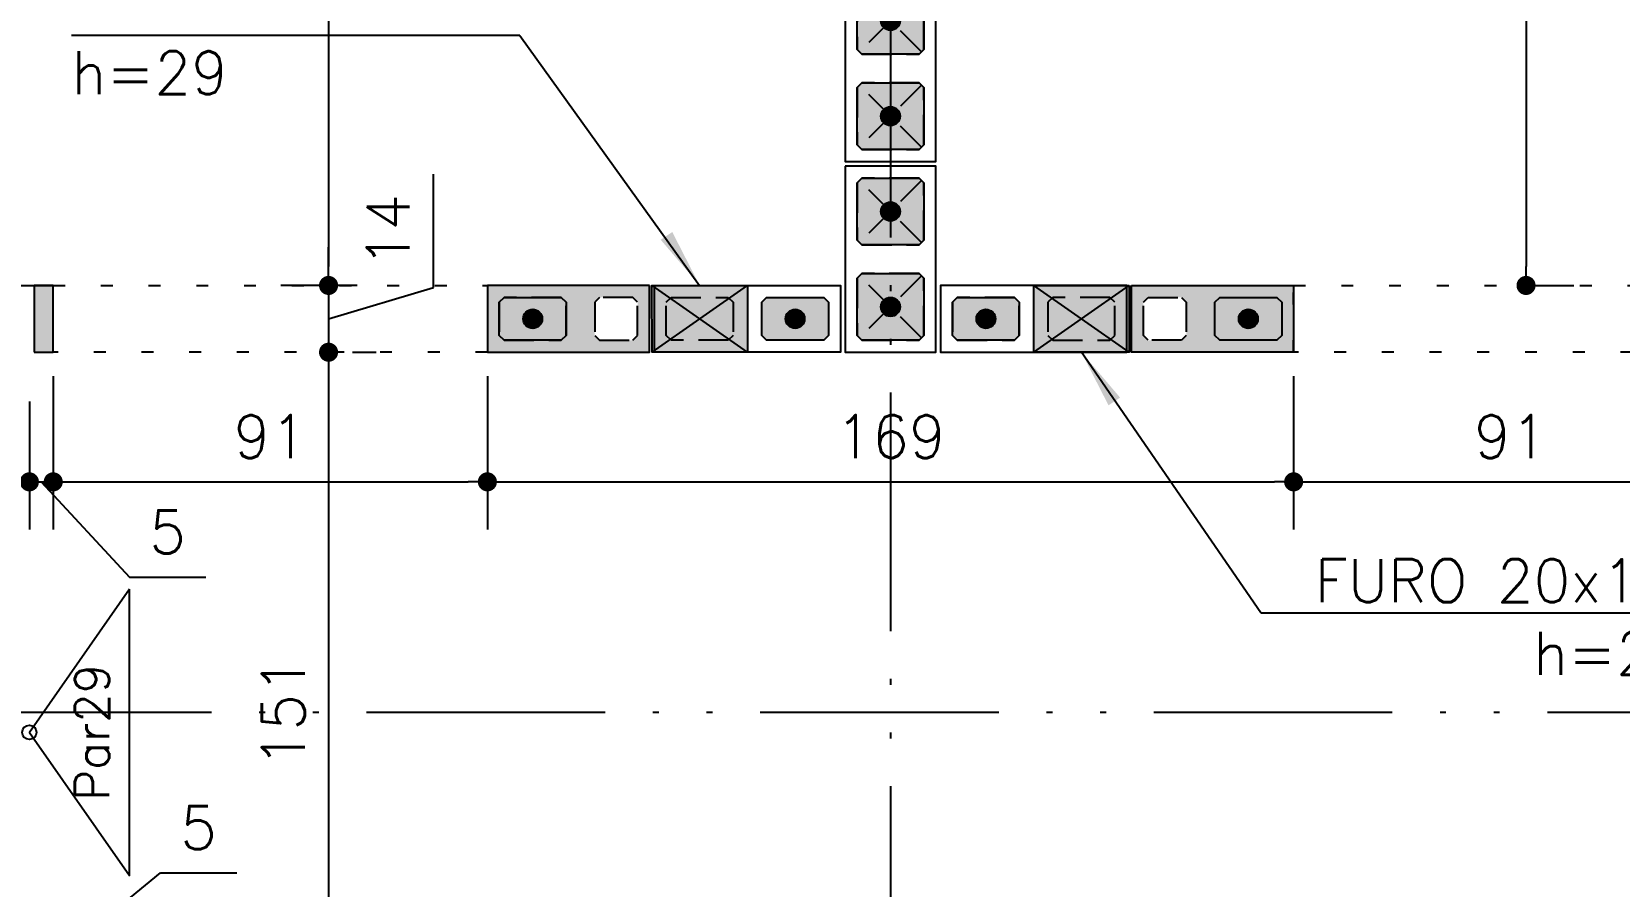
# Model space of a CAD drawing. Extents: x -14651 to 3496, y -4567 to 1191.
# Drawn here: x 684 to 1016.8, y 374.4 to 553.6 of the extents above; entities that cross this region are included whole.
import ezdxf
from ezdxf.enums import TextEntityAlignment as Align

# ---------------------------------------------------------------- set-up
doc = ezdxf.new("R2010")
doc.units = 0
doc.header["$LTSCALE"] = 25
for name, pattern in [('DASHED2', [0.375, 0.25, -0.125]), ('ESTILO_TQS_0002', [0.4, 0.1, -0.3]), ('ESTILO_TQS_0004', [3.3, 2, -0.4, 0.05, -0.4, 0.05, -0.4])]:
    doc.linetypes.add(name, pattern=pattern)
for name, color, linetype in [('203', 1, 'DASHED2'), ('213', 252, 'Continuous'), ('241', 2, 'Continuous'), ('247', 50, 'Continuous'), ('248', 100, 'Continuous'), ('253', 251, 'Continuous'), ('ALVENARIA NÃO ESTRUTURAL', 242, 'Continuous'), ('Arranque', 14, 'Continuous'), ('COTA', 1, 'Continuous'), ('EIXOS', 1, 'ESTILO_TQS_0004'), ('FERRO', 5, 'Continuous'), ('H2', 252, 'Continuous'), ('Linha_fina', 1, 'Continuous'), ('Pena_2', 2, 'Continuous'), ('PORTA', 3, 'ESTILO_TQS_0002'), ('T1', 2, 'Continuous'), ('VIGA', 3, 'Continuous')]:
    doc.layers.add(name, color=color, linetype=linetype)
doc.styles.add('COTA', font='romans.shx')
doc.styles.add('Texto1', font='romans.shx', dxfattribs={"height": 9})
doc.dimstyles.new('forma', dxfattribs={"dimscale": 5, "dimtxt": 1.8, "dimasz": 0.8, "dimexe": 2, "dimexo": 1, "dimgap": 1, "dimtad": 1, "dimdec": 1, "dimzin": 9, "dimtxsty": 'COTA', "dimblk1": 'DOT', "dimblk2": 'DOT', "dimsah": 1, "dimcen": 0, "dimdle": 1, "dimclrd": 256, "dimclre": 256, "dimclrt": 2, "dimadec": 0, "dimazin": 0, "dimtfac": 1, "dimtdec": 0, "dimtmove": 0, "dimatfit": 3, "dimfxl": 1, "dimtolj": 1, "dimtzin": 0, "dimarcsym": 0})

# ---------------------------------------------------------------- blocks, each defined once
blk = doc.blocks.new('P4020')
blk.add_lwpolyline([(-19.5, -9.5), (19.5, -9.5), (19.5, 9.5), (-19.5, 9.5), (-19.5, -9.5)])
at = {"color": 1, "linetype": 'DASHED2'}
for points in [[(-17, -6), (-16, -7), (-4, -7), (-3, -6), (-3, 6), (-4, 7), (-16, 7), (-17, 6), (-17, -6)], [(3, -6), (4, -7), (16, -7), (17, -6), (17, 6), (16, 7), (4, 7), (3, 6), (3, -6)]]:
    blk.add_lwpolyline(points, dxfattribs=at)
at = {"layer": '203', "color": 253}
for p, q in [((-16.5, 6.5), (-3.5, -6.5)), ((-3.5, 6.5), (-16.5, -6.5)), ((16.5, 6.5), (3.5, -6.5)), ((3.5, 6.5), (16.5, -6.5))]:
    blk.add_line(p, q, dxfattribs=at)
blk = doc.blocks.new('P0515')
at = {"layer": '253'}
blk.add_hatch(color=210, dxfattribs=at).paths.add_polyline_path([(-2, -7), (2, -7), (2, 7), (-2, 7)])
blk.add_lwpolyline([(-2, -7), (2, -7), (2, 7), (-2, 7), (-2, -7)])
blk = doc.blocks.new('P3515')
at = {"layer": '248'}
h = blk.add_hatch(color=100, dxfattribs=at)
h.paths.add_polyline_path([(17, 7), (-17, 7), (-17, -7), (17, -7)])
h.paths.add_polyline_path([(-5.5, -3.5), (-6.5, -4.5), (-13.5, -4.5), (-14.5, -3.5), (-14.5, 3.5), (-13.5, 4.5), (-6.5, 4.5), (-5.5, 3.5)], flags=16)
h.paths.add_polyline_path([(0.5, 3.5), (1.5, 4.5), (13.5, 4.5), (14.5, 3.5), (14.5, -3.5), (13.5, -4.5), (1.5, -4.5), (0.5, -3.5)], flags=16)
blk.add_lwpolyline([(-17, -7), (17, -7), (17, 7), (-17, 7), (-17, -7)])
at = {"color": 1, "linetype": 'DASHED2'}
for points in [[(-14.5, -3.5), (-13.5, -4.5), (-6.5, -4.5), (-5.5, -3.5), (-5.5, 3.5), (-6.5, 4.5), (-13.5, 4.5), (-14.5, 3.5), (-14.5, -3.5)], [(0.5, -3.5), (1.5, -4.5), (13.5, -4.5), (14.5, -3.5), (14.5, 3.5), (13.5, 4.5), (1.5, 4.5), (0.5, 3.5), (0.5, -3.5)]]:
    blk.add_lwpolyline(points, dxfattribs=at)
blk = doc.blocks.new('P4015', base_point=(5842102.11612, -8124149.02973))
blk.add_lwpolyline([(5842082.61612, -8124156.02973), (5842121.61612, -8124156.02973), (5842121.61612, -8124142.02973), (5842082.61612, -8124142.02973), (5842082.61612, -8124156.02973)])
at = {"color": 1, "linetype": 'DASHED2'}
for points in [[(5842085.11612, -8124152.52973), (5842086.11612, -8124153.52973), (5842098.11612, -8124153.52973), (5842099.11612, -8124152.52973), (5842099.11612, -8124145.52973), (5842098.11612, -8124144.52973), (5842086.11612, -8124144.52973), (5842085.11612, -8124145.52973), (5842085.11612, -8124152.52973)], [(5842105.11612, -8124152.52973), (5842106.11612, -8124153.52973), (5842118.11612, -8124153.52973), (5842119.11612, -8124152.52973), (5842119.11612, -8124145.52973), (5842118.11612, -8124144.52973), (5842106.11612, -8124144.52973), (5842105.11612, -8124145.52973), (5842105.11612, -8124152.52973)]]:
    blk.add_lwpolyline(points, dxfattribs=at)
blk = doc.blocks.new('GR-1414')
at = {"layer": '213'}
h = blk.add_hatch(color=256, dxfattribs=at)
h.paths.add_polyline_path([(6, -7), (7, -6), (7, 6), (6, 7), (-6, 7), (-7, 6), (-7, -6), (-6, -7)])
h.paths.add_polyline_path([(2, 0, 1), (-2, 0, 1)], flags=16)
at = {"layer": 'Arranque'}
blk.add_hatch(color=256, dxfattribs=at).paths.add_polyline_path([(2, 0, 1), (-2, 0, 1)])
at = {"layer": '213'}
for p, q in [((-7, 6), (-6, 7)), ((-6, 7), (6, 7)), ((6, 7), (7, 6)), ((-7, -6), (-7, 6)), ((7, 6), (7, -6)), ((-6, -7), (-7, -6)), ((7, -6), (6, -7)), ((6, -7), (-6, -7))]:
    blk.add_line(p, q, dxfattribs=at)
at = {"layer": 'FERRO', "linetype": 'Continuous'}
blk.add_circle((0, 0), 2, dxfattribs=at)
blk = doc.blocks.new('GR-1409')
at = {"layer": '213'}
h = blk.add_hatch(color=256, dxfattribs=at)
h.paths.add_polyline_path([(-6, 4.5), (-7, 3.5), (-7, -3.5), (-6, -4.5), (6, -4.5), (7, -3.5), (7, 3.5), (6, 4.5)])
h.paths.add_polyline_path([(-2, 0, 1), (2, 0, 1)], flags=16)
at = {"layer": 'Arranque'}
blk.add_hatch(color=256, dxfattribs=at).paths.add_polyline_path([(-2, 0, 1), (2, 0, 1)])
at = {"layer": '213'}
blk.add_lwpolyline([(-7, 3.5), (-6, 4.5), (6, 4.5), (7, 3.5), (7, -3.5), (6, -4.5), (-6, -4.5), (-7, -3.5), (-7, 3.5)], dxfattribs=at)
at = {"layer": 'FERRO', "linetype": 'Continuous'}
blk.add_circle((0, 0), 2, dxfattribs=at)
blk = doc.blocks.new('A$C8e916747')
at = {"layer": 'ALVENARIA NÃO ESTRUTURAL'}
blk.add_line((834.31, -689.15), (853.31, -689.15), dxfattribs=at)
blk = doc.blocks.new('ss')
at = {"layer": 'Linha_fina'}
blk.add_solid([(0, 0), (-2.501, -0.287), (-2.499, 0.296)], dxfattribs=at)
blk = doc.blocks.new('_Dot')
at = {"color": 0, "linetype": 'ByBlock', "lineweight": -2}
blk.add_line((-0.5, 0), (-1, 0), dxfattribs=at)
at = {"color": 0, "linetype": 'ByBlock', "const_width": 0.5}
blk.add_lwpolyline([(-0.25, 0, 1), (0.25, 0, 1)], format="xyb", close=True, dxfattribs=at)
blk = doc.blocks.new('*D167')
at = {"layer": 'COTA', "lineweight": -2, "transparency": 16777216}
for p, q in [((793.52, 761.4), (736.23, 761.4)), ((746.23, 757.4), (746.23, 504.4)), ((752.22, 500.4), (736.23, 500.4))]:
    blk.add_line(p, q, dxfattribs=at)
at = {"layer": 'Defpoints', "color": 0, "transparency": 16777216}
for p in [(798.52, 761.4), (746.23, 500.4), (757.22, 500.4)]:
    blk.add_point(p, dxfattribs=at)
at = {"layer": 'COTA', "lineweight": -2, "transparency": 16777216, "xscale": 4, "yscale": 4, "zscale": 4}
for p, rotation in [((746.23, 761.4), 90), ((746.23, 500.4), 270)]:
    blk.add_blockref('_Dot', p, dxfattribs=dict(at, rotation=rotation))
at = {"layer": 'COTA', "color": 2, "transparency": 16777216, "insert": (736.73, 630.9), "char_height": 9, "attachment_point": 5, "rotation": 90, "style": 'COTA'}
blk.add_mtext('\\A1;261 ', dxfattribs=at)
blk = doc.blocks.new('*D168')
at = {"layer": 'COTA', "lineweight": -2, "transparency": 16777216}
for p, q in [((768.23, 500), (768.23, 523.72)), ((746.23, 504.4), (746.23, 508.4)), ((752.22, 500.4), (736.23, 500.4)), ((746.23, 500.4), (746.23, 486.4)), ((746.23, 500.4), (746.23, 486.4)), ((746.23, 493.4), (768.23, 500)), ((751.23, 486.4), (756.23, 486.4)), ((746.23, 482.4), (746.23, 478.4))]:
    blk.add_line(p, q, dxfattribs=at)
at = {"layer": 'Defpoints', "color": 0, "transparency": 16777216}
for p in [(757.22, 500.4), (746.23, 486.4), (746.23, 486.4)]:
    blk.add_point(p, dxfattribs=at)
at = {"layer": 'COTA', "lineweight": -2, "transparency": 16777216, "xscale": 4, "yscale": 4, "zscale": 4}
for p, rotation in [((746.23, 500.4), 270), ((746.23, 486.4), 90)]:
    blk.add_blockref('_Dot', p, dxfattribs=dict(at, rotation=rotation))
at = {"layer": 'COTA', "color": 2, "transparency": 16777216, "insert": (758.73, 511.86), "char_height": 9, "attachment_point": 5, "rotation": 90, "style": 'COTA'}
blk.add_mtext('\\A1;14 ', dxfattribs=at)
blk = doc.blocks.new('*D169')
at = {"layer": 'COTA', "lineweight": -2, "transparency": 16777216}
for p, q in [((751.23, 486.4), (756.23, 486.4)), ((746.23, 482.4), (746.23, 339.4)), ((751.23, 335.4), (756.23, 335.4))]:
    blk.add_line(p, q, dxfattribs=at)
at = {"layer": 'Defpoints', "color": 0, "transparency": 16777216}
for p in [(746.23, 486.4), (746.23, 335.4), (746.23, 335.4)]:
    blk.add_point(p, dxfattribs=at)
at = {"layer": 'COTA', "lineweight": -2, "transparency": 16777216, "xscale": 4, "yscale": 4, "zscale": 4}
for p, rotation in [((746.23, 486.4), 90), ((746.23, 335.4), 270)]:
    blk.add_blockref('_Dot', p, dxfattribs=dict(at, rotation=rotation))
at = {"layer": 'COTA', "color": 2, "transparency": 16777216, "insert": (736.73, 410.9), "char_height": 9, "attachment_point": 5, "rotation": 90, "style": 'COTA'}
blk.add_mtext('\\A1;151 ', dxfattribs=at)
blk = doc.blocks.new('*D171')
at = {"layer": 'COTA', "lineweight": -2, "transparency": 16777216}
for p, q in [((688.52, 481.4), (688.52, 449.22)), ((683.52, 476.06), (683.52, 449.22)), ((679.52, 459.22), (675.52, 459.22)), ((683.52, 459.22), (688.52, 459.22)), ((683.52, 459.22), (688.52, 459.22)), ((686.02, 459.22), (704.49, 439.23)), ((692.52, 459.22), (696.52, 459.22)), ((704.49, 439.23), (720.49, 439.23))]:
    blk.add_line(p, q, dxfattribs=at)
at = {"layer": 'Defpoints', "color": 0, "transparency": 16777216}
for p in [(688.52, 486.4), (683.52, 481.06), (688.52, 459.22)]:
    blk.add_point(p, dxfattribs=at)
at = {"layer": 'COTA', "lineweight": -2, "transparency": 16777216, "xscale": 4, "yscale": 4, "zscale": 4}
blk.add_blockref('_Dot', (683.52, 459.22), dxfattribs=at)
at = {"layer": 'COTA', "lineweight": -2, "transparency": 16777216, "xscale": 4, "yscale": 4, "zscale": 4, "rotation": 180}
blk.add_blockref('_Dot', (688.52, 459.22), dxfattribs=at)
at = {"layer": 'COTA', "color": 2, "transparency": 16777216, "insert": (712.49, 448.73), "char_height": 9, "attachment_point": 5, "style": 'COTA'}
blk.add_mtext('\\A1;5 ', dxfattribs=at)
blk = doc.blocks.new('*D172')
at = {"layer": 'COTA', "lineweight": -2, "transparency": 16777216}
for p, q in [((688.52, 481.4), (688.52, 449.22)), ((779.52, 481.4), (779.52, 449.22)), ((692.52, 459.22), (775.52, 459.22))]:
    blk.add_line(p, q, dxfattribs=at)
at = {"layer": 'Defpoints', "color": 0, "transparency": 16777216}
for p in [(688.52, 486.4), (779.52, 486.4), (779.52, 459.22)]:
    blk.add_point(p, dxfattribs=at)
at = {"layer": 'COTA', "lineweight": -2, "transparency": 16777216, "xscale": 4, "yscale": 4, "zscale": 4, "rotation": 180}
blk.add_blockref('_Dot', (688.52, 459.22), dxfattribs=at)
at = {"layer": 'COTA', "lineweight": -2, "transparency": 16777216, "xscale": 4, "yscale": 4, "zscale": 4}
blk.add_blockref('_Dot', (779.52, 459.22), dxfattribs=at)
at = {"layer": 'COTA', "color": 2, "transparency": 16777216, "insert": (734.02, 468.72), "char_height": 9, "attachment_point": 5, "style": 'COTA'}
blk.add_mtext('\\A1;91 ', dxfattribs=at)
blk = doc.blocks.new('*D173')
at = {"layer": 'COTA', "lineweight": -2, "transparency": 16777216}
for p, q in [((779.52, 481.4), (779.52, 449.22)), ((948.52, 481.4), (948.52, 449.22)), ((783.52, 459.22), (944.52, 459.22))]:
    blk.add_line(p, q, dxfattribs=at)
at = {"layer": 'Defpoints', "color": 0, "transparency": 16777216}
for p in [(779.52, 486.4), (948.52, 486.4), (948.52, 459.22)]:
    blk.add_point(p, dxfattribs=at)
at = {"layer": 'COTA', "lineweight": -2, "transparency": 16777216, "xscale": 4, "yscale": 4, "zscale": 4, "rotation": 180}
blk.add_blockref('_Dot', (779.52, 459.22), dxfattribs=at)
at = {"layer": 'COTA', "lineweight": -2, "transparency": 16777216, "xscale": 4, "yscale": 4, "zscale": 4}
blk.add_blockref('_Dot', (948.52, 459.22), dxfattribs=at)
at = {"layer": 'COTA', "color": 2, "transparency": 16777216, "insert": (864.02, 468.72), "char_height": 9, "attachment_point": 5, "style": 'COTA'}
blk.add_mtext('\\A1;169 ', dxfattribs=at)
blk = doc.blocks.new('*D174')
at = {"layer": 'COTA', "lineweight": -2, "transparency": 16777216}
for p, q in [((948.52, 481.4), (948.52, 449.22)), ((1039.52, 481.4), (1039.52, 449.22)), ((952.52, 459.22), (1035.52, 459.22))]:
    blk.add_line(p, q, dxfattribs=at)
at = {"layer": 'Defpoints', "color": 0, "transparency": 16777216}
for p in [(948.52, 486.4), (1039.52, 486.4), (1039.52, 459.22)]:
    blk.add_point(p, dxfattribs=at)
at = {"layer": 'COTA', "lineweight": -2, "transparency": 16777216, "xscale": 4, "yscale": 4, "zscale": 4, "rotation": 180}
blk.add_blockref('_Dot', (948.52, 459.22), dxfattribs=at)
at = {"layer": 'COTA', "lineweight": -2, "transparency": 16777216, "xscale": 4, "yscale": 4, "zscale": 4}
blk.add_blockref('_Dot', (1039.52, 459.22), dxfattribs=at)
at = {"layer": 'COTA', "color": 2, "transparency": 16777216, "insert": (994.02, 468.72), "char_height": 9, "attachment_point": 5, "style": 'COTA'}
blk.add_mtext('\\A1;91 ', dxfattribs=at)
blk = doc.blocks.new('*D199')
at = {"layer": 'COTA', "lineweight": -2, "transparency": 16777216}
for p, q in [((686.02, 356.75), (710.99, 377.22)), ((710.99, 377.22), (726.99, 377.22)), ((683.52, 345.9), (683.52, 366.75)), ((688.52, 340.4), (688.52, 366.75)), ((679.52, 356.75), (675.52, 356.75)), ((688.52, 356.75), (683.52, 356.75)), ((688.52, 356.75), (683.52, 356.75)), ((692.52, 356.75), (696.52, 356.75))]:
    blk.add_line(p, q, dxfattribs=at)
at = {"layer": 'Defpoints', "color": 0, "transparency": 16777216}
for p in [(683.52, 356.75), (683.52, 340.9), (688.52, 335.4)]:
    blk.add_point(p, dxfattribs=at)
at = {"layer": 'COTA', "lineweight": -2, "transparency": 16777216, "xscale": 4, "yscale": 4, "zscale": 4}
blk.add_blockref('_Dot', (683.52, 356.75), dxfattribs=at)
at = {"layer": 'COTA', "lineweight": -2, "transparency": 16777216, "xscale": 4, "yscale": 4, "zscale": 4, "rotation": 180}
blk.add_blockref('_Dot', (688.52, 356.75), dxfattribs=at)
at = {"layer": 'COTA', "color": 2, "transparency": 16777216, "insert": (718.99, 386.72), "char_height": 9, "attachment_point": 5, "style": 'COTA'}
blk.add_mtext('\\A1;5 ', dxfattribs=at)
blk = doc.blocks.new('*D220')
at = {"layer": 'COTA', "lineweight": -2, "transparency": 16777216}
for p, q in [((996.42, 971.4), (987.23, 971.4)), ((997.23, 967.4), (997.23, 504.4)), ((999.02, 500.4), (1007.23, 500.4))]:
    blk.add_line(p, q, dxfattribs=at)
at = {"layer": 'Defpoints', "color": 0, "transparency": 16777216}
for p in [(1001.42, 971.4), (994.02, 500.4), (997.23, 500.4)]:
    blk.add_point(p, dxfattribs=at)
at = {"layer": 'COTA', "lineweight": -2, "transparency": 16777216, "xscale": 4, "yscale": 4, "zscale": 4}
for p, rotation in [((997.23, 971.4), 90), ((997.23, 500.4), 270)]:
    blk.add_blockref('_Dot', p, dxfattribs=dict(at, rotation=rotation))
at = {"layer": 'COTA', "color": 2, "transparency": 16777216, "insert": (987.73, 735.9), "char_height": 9, "attachment_point": 5, "rotation": 90, "style": 'COTA'}
blk.add_mtext('\\A1;471 ', dxfattribs=at)
blk = doc.blocks.new('_IDNPAR_2')
at = {"color": 3}
blk.add_lwpolyline([(1, -0.7), (0, 0), (-1, -0.7)], close=True, dxfattribs=at)
blk.add_circle((0, 0), 0.05, dxfattribs=at)
at = {"layer": '247', "color": 2, "style": 'COTA', "flags": 8}
blk.add_attdef('ID', text='', height=0.24, dxfattribs=at).set_placement((0, -0.438), align=Align.MIDDLE_CENTER)

msp = doc.modelspace()

# ---------------------------------------------------------------- hatches: boundary and pattern name
at = {"layer": 'H2'}
for points in [[(824.04, 493.41), (814.05, 500.4), (814.01, 500.4), (814.04, 486.4)], [(824.04, 493.41), (834.01, 500.4), (814.05, 500.4)], [(824.04, 493.41), (834.04, 486.4), (834.01, 500.4)], [(904.05, 493.43), (894.06, 500.42), (894.03, 500.42), (894.06, 486.42)], [(904.05, 493.43), (914.03, 500.42), (894.06, 500.42)], [(904.05, 493.43), (914.06, 486.42), (914.03, 500.42)], [(834.04, 486.4), (824.04, 493.41), (814.04, 486.4)], [(914.06, 486.42), (904.05, 493.43), (894.06, 486.42)]]:
    msp.add_hatch(color=256, dxfattribs=at).paths.add_polyline_path(points)

# ---------------------------------------------------------------- linework, layer by layer
at = {"layer": 'EIXOS'}
for p, q in [((864.02, 1137.93), (864.02, -320.64)), ((11.7, 410.9), (3495.96, 410.9))]:
    msp.add_line(p, q, dxfattribs=at)
at = {"layer": 'Linha_fina'}
for p, q in [((786.34, 552.79), (692.37, 552.79)), ((786.34, 552.79), (824.01, 500.4)), ((941.65, 431.72), (903.98, 486.47)), ((941.65, 431.72), (1035.62, 431.72))]:
    msp.add_line(p, q, dxfattribs=at)
at = {"layer": 'Pena_2', "ltscale": 0.5}
for points in [[(834.01, 500.4), (834.04, 486.4), (814.04, 486.4), (814.01, 500.4)], [(914.03, 500.42), (914.06, 486.42), (894.06, 486.42), (894.03, 500.42)]]:
    msp.add_lwpolyline(points, close=True, dxfattribs=at)
at = {"layer": 'PORTA'}
for points in [[(688.52, 500.4), (779.52, 500.4), (779.52, 486.4), (688.52, 486.4)], [(948.52, 500.4), (1039.52, 500.4), (1039.52, 486.4), (948.52, 486.4)]]:
    msp.add_lwpolyline(points, close=True, dxfattribs=at)
at = {"layer": 'VIGA', "ltscale": 0.5}
for p, q in [((814.04, 486.4), (834.01, 500.4)), ((834.04, 486.4), (814.05, 500.4)), ((914.06, 486.42), (894.06, 500.42)), ((894.06, 486.42), (914.03, 500.42))]:
    msp.add_line(p, q, dxfattribs=at)

# ---------------------------------------------------------------- block references
for name, p in [('GR-1414', (864.02, 555.9)), ('GR-1414', (864.02, 535.9)), ('GR-1414', (864.02, 515.9)), ('GR-1414', (864.02, 495.9)), ('GR-1409', (789.02, 493.4)), ('GR-1409', (844.02, 493.4)), ('GR-1409', (884.02, 493.4)), ('GR-1409', (939.02, 493.4))]:
    msp.add_blockref(name, p)
at = {"layer": '241'}
for name, p, rotation in [('P4020', (864.02, 545.9), 270), ('P4020', (864.02, 505.9), 270), ('P3515', (796.52, 493.4), 180), ('P4015', (894.02, 493.4), 180)]:
    msp.add_blockref(name, p, dxfattribs=dict(at, rotation=rotation))
msp.add_blockref('P0515', (686.52, 493.4), dxfattribs=at)
at = {"layer": '241', "xscale": -1, "rotation": 180}
for name, p in [('P4015', (834.02, 493.4)), ('P3515', (931.52, 493.4))]:
    msp.add_blockref(name, p, dxfattribs=at)
at = {"layer": '247', "linetype": 'Continuous', "xscale": 30, "yscale": 30, "zscale": 30, "rotation": 90}
msp.add_blockref('_IDNPAR_2', (683.52, 406.69), dxfattribs=at).add_auto_attribs({'ID': 'Par29'})
at = {"layer": 'ALVENARIA NÃO ESTRUTURAL'}
msp.add_blockref('A$C8e916747', (-164.8, 1189.55), dxfattribs=at)
at = {"layer": 'COTA', "xscale": -4.999999999999998, "yscale": 4.999999999999998, "zscale": 4.999999999999998}
for p, rotation in [((824.01, 500.4), 123.6559025255237), ((903.98, 486.47), 303.6559025255237)]:
    msp.add_blockref('ss', p, dxfattribs=dict(at, rotation=rotation))

# ---------------------------------------------------------------- texts
at = {"layer": 'T1', "style": 'Texto1'}
for s, p in [('h=29', (692.36, 540.49)), ('FURO 20x15', (952.92, 433.99)), ('h=27', (998.75, 418.76))]:
    msp.add_text(s, height=9, dxfattribs=at).set_placement(p)

# ---------------------------------------------------------------- dimensions: what is measured, and where the dimension line sits
at = {"layer": 'COTA'}
for base, p1, p2, override, picture, middle in [((997.23, 500.4), (1001.42, 971.4), (994.02, 500.4), {"dimpost": ' '}, '*D220', (987.73, 735.9)), ((746.23, 500.4), (798.52, 761.4), (757.22, 500.4), {"dimpost": ' ', "dimtmove": 1}, '*D167', (736.73, 630.9)), ((746.23, 486.4), (757.22, 500.4), (746.23, 486.4), {"dimpost": ' ', "dimtmove": 1}, '*D168', (758.73, 505)), ((746.23, 335.4), (746.23, 486.4), (746.23, 335.4), {"dimpost": ' ', "dimtmove": 1}, '*D169', (736.73, 410.9))]:
    dim = msp.add_linear_dim(base=base, p1=p1, p2=p2, angle=90, dimstyle='forma', override=override, dxfattribs=at)
    dim.commit()
    dim.dimension.update_dxf_attribs({"geometry": picture, "text_midpoint": middle})
for base, p1, p2, picture, middle in [((688.52, 459.22), (683.52, 481.06), (688.52, 486.4), '*D171', (709.49, 439.23)), ((683.52, 356.75), (688.52, 335.4), (683.52, 340.9), '*D199', (715.99, 377.22))]:
    dim = msp.add_linear_dim(base=base, p1=p1, p2=p2, dimstyle='forma', override={"dimpost": ' ', "dimtmove": 1}, dxfattribs=at)
    dim.commit()
    dim.dimension.update_dxf_attribs({"geometry": picture, "text_midpoint": middle, "dimtype": 128})
for base, p1, p2, picture, middle in [((779.52, 459.22), (688.52, 486.4), (779.52, 486.4), '*D172', (734.02, 468.72)), ((948.52, 459.22), (779.52, 486.4), (948.52, 486.4), '*D173', (864.02, 468.72)), ((1039.52, 459.22), (948.52, 486.4), (1039.52, 486.4), '*D174', (994.02, 468.72))]:
    dim = msp.add_linear_dim(base=base, p1=p1, p2=p2, dimstyle='forma', override={"dimpost": ' ', "dimtmove": 1}, dxfattribs=at)
    dim.commit()
    dim.dimension.update_dxf_attribs({"geometry": picture, "text_midpoint": middle})

doc.saveas('drawing.dxf')
